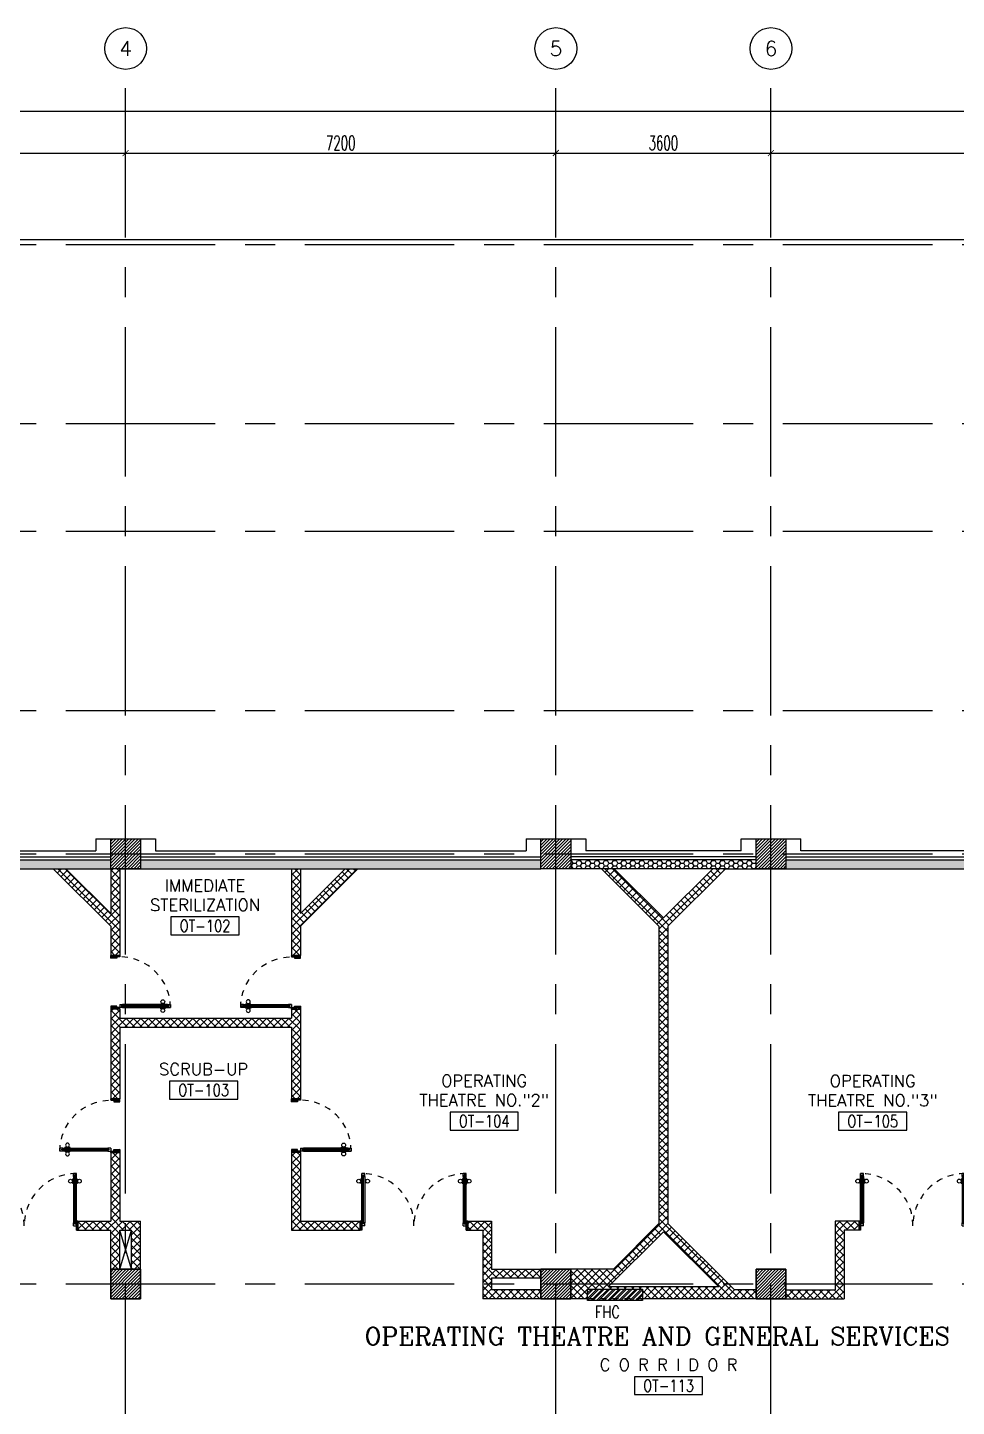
# Model space of a CAD drawing. Extents: x 275967.8 to 276060, y 57291.9 to 57371.4.
# Drawn here: x 275983.89 to 275999.44, y 57348.33 to 57371.41 of the extents above; entities that cross this region are included whole.
import ezdxf
from ezdxf.enums import TextEntityAlignment as Align

# ---------------------------------------------------------------- set-up
doc = ezdxf.new("R2010")
doc.units = 0
doc.header["$MEASUREMENT"] = 0
doc.header["$PDMODE"] = 34
doc.linetypes.add('CENTERX2', pattern=[4, 2.5, -0.5, 0.5, -0.5])
doc.linetypes.add('HIDDEN', pattern=[0.375, 0.25, -0.125])
doc.layers.get('0').update_dxf_attribs({"linetype": 'CONTINUOUS'})
doc.layers.get('DEFPOINTS').update_dxf_attribs({"linetype": 'CONTINUOUS'})
for name, color, linetype in [('AX-CR', 2, 'CONTINUOUS'), ('AX-DIM', 4, 'CONTINUOUS'), ('AX-TXT', 2, 'CONTINUOUS'), ('AXES', 11, 'CENTERX2'), ('COL', 5, 'CONTINUOUS'), ('DOOR', 7, 'CONTINUOUS'), ('FHC', 2, 'CONTINUOUS'), ('HAT', 8, 'CONTINUOUS'), ('INSUL', 4, 'CONTINUOUS'), ('RM-BOX', 4, 'CONTINUOUS'), ('RM-NAME', 2, 'CONTINUOUS'), ('RM-NO', 2, 'CONTINUOUS'), ('SHAFT', 3, 'CONTINUOUS'), ('WALL', 2, 'CONTINUOUS'), ('WallType', 11, 'CONTINUOUS'), ('WallType2', 3, 'CONTINUOUS')]:
    doc.layers.add(name, color=color, linetype=linetype)
doc.styles.add('ROMANC', font='romanc', dxfattribs={"height": 0.1})
doc.styles.add('ROMANS', font='ROMANS.shx', dxfattribs={"width": 0.6})
doc.dimstyles.new('STANDARD in', dxfattribs={"dimtxt": 0.24, "dimasz": 0.1, "dimexe": 0.07, "dimexo": 0.05, "dimgap": 0.05, "dimtad": 1, "dimdec": 0, "dimlfac": 1000, "dimzin": 0, "dimdsep": 46, "dimtxsty": 'ROMANS', "dimblk": 'ARCHTICK', "dimcen": 0.05, "dimdle": 0.05, "dimclrd": 4, "dimclre": 4, "dimclrt": 2, "dimadec": 0, "dimazin": 0, "dimtfac": 1, "dimtdec": 0, "dimtmove": 2, "dimatfit": 3, "dimfxl": 0, "dimtolj": 1, "dimtzin": 0, "dimarcsym": 0})
pattern_1 = [(0, (0, 0), (0.075, 0.04330127), [0.05, -0.1]), (120, (0, 0), (-0.074999999836, 0.043301270284), [0.05, -0.1]), (60, (0, 0), (1.64e-10, 0.086602540284), [-0.1, 0.05])]
pattern_2 = [(45, (0, 0), (-0.061871843354, 0.061871843354), []), (135, (0, 0), (-0.061871843354, -0.061871843354), [])]

# ---------------------------------------------------------------- blocks, each defined once
blk = doc.blocks.new('_ARCHTICK')
at = {"color": 0, "linetype": 'ByBlock', "const_width": 0.15}
blk.add_lwpolyline([(-0.5, -0.5), (0.5, 0.5)], dxfattribs=at)
blk = doc.blocks.new('*D132')
at = {"layer": 'AX-DIM', "color": 4, "lineweight": -2, "ltscale": 0.3}
for p, q in [((275978.035, 57370.011), (276053.545, 57370.011)), ((275978.085, 57369.661), (275978.085, 57370.081)), ((276053.495, 57364.468), (276053.495, 57370.081))]:
    blk.add_line(p, q, dxfattribs=at)
at = {"layer": 'DEFPOINTS', "color": 0, "ltscale": 0.3}
for p in [(276053.495, 57370.011), (275978.085, 57369.611), (276053.495, 57364.418)]:
    blk.add_point(p, dxfattribs=at)
at = {"layer": 'AX-DIM', "color": 4, "lineweight": -2, "ltscale": 0.3, "xscale": 0.1, "yscale": 0.1, "zscale": 0.1, "rotation": 180}
blk.add_blockref('_ARCHTICK', (275978.085, 57370.011), dxfattribs=at)
at = {"layer": 'AX-DIM', "color": 4, "lineweight": -2, "ltscale": 0.3, "xscale": 0.1, "yscale": 0.1, "zscale": 0.1}
blk.add_blockref('_ARCHTICK', (276053.495, 57370.011), dxfattribs=at)
at = {"layer": 'AX-DIM', "color": 2, "ltscale": 0.3, "insert": (276016.705, 57370.28), "char_height": 0.24, "attachment_point": 5, "style": 'ROMANS'}
blk.add_mtext('\\A1;75409', dxfattribs=at)
blk = doc.blocks.new('RM1')
at = {"layer": 'RM-BOX'}
blk.add_lwpolyline([(570, -200), (-570, -200), (-570, -500), (570, -500)], close=True, dxfattribs=at)
at = {"layer": 'RM-NAME', "style": 'ROMANS'}
for tag, p in [('ROOMNAME1', (0, 324)), ('ROOMNAME2', (0, 0))]:
    blk.add_attdef(tag, text='', height=200, dxfattribs=at).set_placement(p, align=Align.MIDDLE)
at = {"layer": 'RM-NO', "style": 'ROMANS', "width": 0.8}
blk.add_attdef('ROOMNO', text='', height=200, dxfattribs=at).set_placement((0, -350), align=Align.MIDDLE)
blk = doc.blocks.new('*X59')
at = {"color": 0}
for p, q in [((42139, 169896), (42633, 170390)), ((42139, 169949), (42580, 170390)), ((42139, 170002), (42527, 170390)), ((42139, 170055), (42474, 170390)), ((42139, 170108), (42421, 170390)), ((42139, 170161), (42368, 170390)), ((42139, 170214), (42315, 170390)), ((42139, 170267), (42262, 170390)), ((42139, 170320), (42209, 170390)), ((42139, 170373), (42156, 170390)), ((42186, 169890), (42639, 170343)), ((42239, 169890), (42639, 170290)), ((42292, 169890), (42639, 170237)), ((42345, 169890), (42639, 170184)), ((42398, 169890), (42639, 170131)), ((42451, 169890), (42639, 170078)), ((42504, 169890), (42639, 170025)), ((42557, 169890), (42639, 169971)), ((42611, 169890), (42639, 169918))]:
    blk.add_line(p, q, dxfattribs=at)
blk = doc.blocks.new('*X58')
at = {"color": 0}
for p, q in [((38539, 169902), (39027, 170390)), ((38539, 169955), (38974, 170390)), ((38539, 170008), (38921, 170390)), ((38539, 170061), (38868, 170390)), ((38539, 170114), (38815, 170390)), ((38539, 170167), (38762, 170390)), ((38539, 170220), (38709, 170390)), ((38539, 170273), (38656, 170390)), ((38539, 170326), (38603, 170390)), ((38539, 170379), (38550, 170390)), ((38580, 169890), (39039, 170349)), ((38633, 169890), (39039, 170296)), ((38686, 169890), (39039, 170243)), ((38739, 169890), (39039, 170190)), ((38792, 169890), (39039, 170137)), ((38845, 169890), (39039, 170084)), ((38898, 169890), (39039, 170031)), ((38951, 169890), (39039, 169978)), ((39004, 169890), (39039, 169925))]:
    blk.add_line(p, q, dxfattribs=at)
blk = doc.blocks.new('*X57')
at = {"color": 0}
for p, q in [((31339, 169914), (31814, 170390)), ((31339, 169968), (31761, 170390)), ((31339, 170021), (31708, 170390)), ((31339, 170074), (31655, 170390)), ((31339, 170127), (31602, 170390)), ((31339, 170180), (31549, 170390)), ((31339, 170233), (31496, 170390)), ((31339, 170286), (31443, 170390)), ((31339, 170339), (31390, 170390)), ((31368, 169890), (31839, 170361)), ((31421, 169890), (31839, 170308)), ((31474, 169890), (31839, 170255)), ((31527, 169890), (31839, 170202)), ((31580, 169890), (31839, 170149)), ((31633, 169890), (31839, 170096)), ((31686, 169890), (31839, 170043)), ((31739, 169890), (31839, 169990)), ((31792, 169890), (31839, 169937))]:
    blk.add_line(p, q, dxfattribs=at)
blk = doc.blocks.new('*X54')
at = {"color": 0}
for p, q in [((42139, 177108), (42621, 177590)), ((42139, 177161), (42568, 177590)), ((42139, 177214), (42515, 177590)), ((42139, 177267), (42462, 177590)), ((42139, 177320), (42409, 177590)), ((42139, 177373), (42356, 177590)), ((42139, 177426), (42303, 177590)), ((42139, 177479), (42249, 177590)), ((42139, 177532), (42196, 177590)), ((42139, 177586), (42143, 177590)), ((42174, 177090), (42639, 177555)), ((42227, 177090), (42639, 177502)), ((42280, 177090), (42639, 177449)), ((42333, 177090), (42639, 177396)), ((42386, 177090), (42639, 177343)), ((42439, 177090), (42639, 177290)), ((42492, 177090), (42639, 177237)), ((42545, 177090), (42639, 177184)), ((42598, 177090), (42639, 177131))]:
    blk.add_line(p, q, dxfattribs=at)
blk = doc.blocks.new('*X53')
at = {"color": 0}
for p, q in [((38539, 177114), (39014, 177590)), ((38539, 177168), (38961, 177590)), ((38539, 177221), (38908, 177590)), ((38539, 177274), (38855, 177590)), ((38539, 177327), (38802, 177590)), ((38539, 177380), (38749, 177590)), ((38539, 177433), (38696, 177590)), ((38539, 177486), (38643, 177590)), ((38539, 177539), (38590, 177590)), ((38568, 177090), (39039, 177561)), ((38621, 177090), (39039, 177508)), ((38674, 177090), (39039, 177455)), ((38727, 177090), (39039, 177402)), ((38780, 177090), (39039, 177349)), ((38833, 177090), (39039, 177296)), ((38886, 177090), (39039, 177243)), ((38939, 177090), (39039, 177190)), ((38992, 177090), (39039, 177137))]:
    blk.add_line(p, q, dxfattribs=at)
blk = doc.blocks.new('*X52')
at = {"color": 0}
for p, q in [((31339, 177127), (31802, 177590)), ((31339, 177180), (31749, 177590)), ((31339, 177233), (31696, 177590)), ((31339, 177286), (31643, 177590)), ((31339, 177339), (31590, 177590)), ((31339, 177392), (31537, 177590)), ((31339, 177445), (31484, 177590)), ((31339, 177498), (31431, 177590)), ((31339, 177551), (31378, 177590)), ((31355, 177090), (31839, 177574)), ((31408, 177090), (31839, 177521)), ((31461, 177090), (31839, 177468)), ((31514, 177090), (31839, 177415)), ((31567, 177090), (31839, 177362)), ((31620, 177090), (31839, 177309)), ((31673, 177090), (31839, 177256)), ((31726, 177090), (31839, 177203)), ((31779, 177090), (31839, 177150)), ((31832, 177090), (31839, 177097))]:
    blk.add_line(p, q, dxfattribs=at)
blk = doc.blocks.new('AXU')
at = {"layer": 'AX-CR'}
blk.add_circle((0, 350), 350, dxfattribs=at)
at = {"layer": 'AX-TXT', "style": 'ROMANS'}
blk.add_attdef('AX', text='', height=250, dxfattribs=at).set_placement((0, 350), align=Align.MIDDLE)
blk = doc.blocks.new('*D645')
at = {"layer": 'AX-DIM', "color": 4, "lineweight": -2, "ltscale": 0.3}
for p, q in [((275978.285, 57369.311), (275985.585, 57369.311)), ((275978.335, 57368.961), (275978.335, 57369.381)), ((275985.535, 57368.961), (275985.535, 57369.381))]:
    blk.add_line(p, q, dxfattribs=at)
at = {"layer": 'DEFPOINTS', "color": 0, "ltscale": 0.3}
for p in [(275985.535, 57369.311), (275978.335, 57368.911), (275985.535, 57368.911)]:
    blk.add_point(p, dxfattribs=at)
at = {"layer": 'AX-DIM', "color": 4, "lineweight": -2, "ltscale": 0.3, "xscale": 0.1, "yscale": 0.1, "zscale": 0.1, "rotation": 180}
blk.add_blockref('_ARCHTICK', (275978.335, 57369.311), dxfattribs=at)
at = {"layer": 'AX-DIM', "color": 4, "lineweight": -2, "ltscale": 0.3, "xscale": 0.1, "yscale": 0.1, "zscale": 0.1}
blk.add_blockref('_ARCHTICK', (275985.535, 57369.311), dxfattribs=at)
at = {"layer": 'AX-DIM', "color": 2, "ltscale": 0.3, "insert": (275981.935, 57369.481), "char_height": 0.24, "attachment_point": 5, "style": 'ROMANS'}
blk.add_mtext('\\A1;7200', dxfattribs=at)
blk = doc.blocks.new('*D644')
at = {"layer": 'AX-DIM', "color": 4, "lineweight": -2, "ltscale": 0.3}
for p, q in [((275985.485, 57369.311), (275992.785, 57369.311)), ((275985.535, 57368.961), (275985.535, 57369.381)), ((275992.735, 57368.961), (275992.735, 57369.381))]:
    blk.add_line(p, q, dxfattribs=at)
at = {"layer": 'DEFPOINTS', "color": 0, "ltscale": 0.3}
for p in [(275992.735, 57369.311), (275985.535, 57368.911), (275992.735, 57368.911)]:
    blk.add_point(p, dxfattribs=at)
at = {"layer": 'AX-DIM', "color": 4, "lineweight": -2, "ltscale": 0.3, "xscale": 0.1, "yscale": 0.1, "zscale": 0.1, "rotation": 180}
blk.add_blockref('_ARCHTICK', (275985.535, 57369.311), dxfattribs=at)
at = {"layer": 'AX-DIM', "color": 4, "lineweight": -2, "ltscale": 0.3, "xscale": 0.1, "yscale": 0.1, "zscale": 0.1}
blk.add_blockref('_ARCHTICK', (275992.735, 57369.311), dxfattribs=at)
at = {"layer": 'AX-DIM', "color": 2, "ltscale": 0.3, "insert": (275989.135, 57369.481), "char_height": 0.24, "attachment_point": 5, "style": 'ROMANS'}
blk.add_mtext('\\A1;7200', dxfattribs=at)
blk = doc.blocks.new('*D643')
at = {"layer": 'AX-DIM', "color": 4, "lineweight": -2, "ltscale": 0.3}
for p, q in [((275992.685, 57369.311), (275996.385, 57369.311)), ((275992.735, 57368.961), (275992.735, 57369.381)), ((275996.335, 57368.961), (275996.335, 57369.381))]:
    blk.add_line(p, q, dxfattribs=at)
at = {"layer": 'DEFPOINTS', "color": 0, "ltscale": 0.3}
for p in [(275996.335, 57369.311), (275992.735, 57368.911), (275996.335, 57368.911)]:
    blk.add_point(p, dxfattribs=at)
at = {"layer": 'AX-DIM', "color": 4, "lineweight": -2, "ltscale": 0.3, "xscale": 0.1, "yscale": 0.1, "zscale": 0.1, "rotation": 180}
blk.add_blockref('_ARCHTICK', (275992.735, 57369.311), dxfattribs=at)
at = {"layer": 'AX-DIM', "color": 4, "lineweight": -2, "ltscale": 0.3, "xscale": 0.1, "yscale": 0.1, "zscale": 0.1}
blk.add_blockref('_ARCHTICK', (275996.335, 57369.311), dxfattribs=at)
at = {"layer": 'AX-DIM', "color": 2, "ltscale": 0.3, "insert": (275994.535, 57369.481), "char_height": 0.24, "attachment_point": 5, "style": 'ROMANS'}
blk.add_mtext('\\A1;3600', dxfattribs=at)
blk = doc.blocks.new('*D642')
at = {"layer": 'AX-DIM', "color": 4, "lineweight": -2, "ltscale": 0.3}
for p, q in [((275996.285, 57369.311), (276003.585, 57369.311)), ((275996.335, 57368.961), (275996.335, 57369.381)), ((276003.535, 57368.961), (276003.535, 57369.381))]:
    blk.add_line(p, q, dxfattribs=at)
at = {"layer": 'DEFPOINTS', "color": 0, "ltscale": 0.3}
for p in [(276003.535, 57369.311), (275996.335, 57368.911), (276003.535, 57368.911)]:
    blk.add_point(p, dxfattribs=at)
at = {"layer": 'AX-DIM', "color": 4, "lineweight": -2, "ltscale": 0.3, "xscale": 0.1, "yscale": 0.1, "zscale": 0.1, "rotation": 180}
blk.add_blockref('_ARCHTICK', (275996.335, 57369.311), dxfattribs=at)
at = {"layer": 'AX-DIM', "color": 4, "lineweight": -2, "ltscale": 0.3, "xscale": 0.1, "yscale": 0.1, "zscale": 0.1}
blk.add_blockref('_ARCHTICK', (276003.535, 57369.311), dxfattribs=at)
at = {"layer": 'AX-DIM', "color": 2, "ltscale": 0.3, "insert": (275999.935, 57369.481), "char_height": 0.24, "attachment_point": 5, "style": 'ROMANS'}
blk.add_mtext('\\A1;7200', dxfattribs=at)
blk = doc.blocks.new('COL50')
at = {"layer": 'COL'}
blk.add_lwpolyline([(-250, 250), (-250, -250), (250, -250), (250, 250)], close=True, dxfattribs=at)
blk = doc.blocks.new('*D615')
at = {"layer": 'AX-DIM', "color": 4, "lineweight": -2, "ltscale": 0.3}
for p, q in [((276003.821, 57367.858), (275969.799, 57367.858)), ((275969.869, 57357.783), (275969.869, 57367.908)), ((275970.519, 57357.833), (275969.799, 57357.833))]:
    blk.add_line(p, q, dxfattribs=at)
at = {"layer": 'DEFPOINTS', "color": 0, "ltscale": 0.3}
for p in [(275969.869, 57367.858), (276003.871, 57367.858), (275970.569, 57357.833)]:
    blk.add_point(p, dxfattribs=at)
at = {"layer": 'AX-DIM', "color": 4, "lineweight": -2, "ltscale": 0.3, "xscale": 0.1, "yscale": 0.1, "zscale": 0.1}
for p, rotation in [((275969.869, 57367.858), 90), ((275969.869, 57357.833), 270)]:
    blk.add_blockref('_ARCHTICK', p, dxfattribs=dict(at, rotation=rotation))
at = {"layer": 'AX-DIM', "color": 2, "ltscale": 0.3, "insert": (275969.699, 57362.845), "char_height": 0.24, "attachment_point": 5, "rotation": 90, "style": 'ROMANS'}
blk.add_mtext('\\A1;10025', dxfattribs=at)
blk = doc.blocks.new('DOOR90')
at = {"layer": 'DOOR', "color": 0, "linetype": 'ByBlock'}
for p, q in [((-150, 0), (-150, -25)), ((-150, 0), (0, 0)), ((0, -50), (0, 0)), ((-1000, -25), (-1000, -75)), ((-1000, -75), (-1000, -25)), ((-950, -25), (-1000, -25)), ((-950, -75), (-1000, -75)), ((-970, -42), (-970, -58)), ((-950, -42), (-970, -42)), ((-950, -58), (-970, -58)), ((-950, -25), (-950, -42)), ((-950, -58), (-950, -75)), ((-918, -25), (-918, -18)), ((-828, -18), (-918, -18)), ((-918, -75), (-918, -82)), ((-828, -82), (-918, -82)), ((-905, -18), (-905, -9)), ((-905, -9), (-840, -9)), ((-905, -18), (-840, -18)), ((-905, -82), (-905, -91)), ((-905, -82), (-840, -82)), ((-905, -91), (-840, -91)), ((-840, -18), (-840, -9)), ((-840, -82), (-840, -91)), ((-828, -25), (-828, -18)), ((-828, -75), (-828, -82)), ((-200, -42), (-200, -25)), ((-200, -25), (-150, -25)), ((-180, -42), (-200, -42)), ((-200, -75), (-200, -58)), ((-200, -58), (-180, -58)), ((-150, -75), (-200, -75)), ((-180, -58), (-180, -42)), ((-150, -75), (-150, -25)), ((-150, -25), (-100, -25)), ((-100, -25), (-100, -50)), ((-100, -50), (0, -50)), ((-150, -900), (-150, -875)), ((-150, -875), (-100, -875)), ((0, -900), (-150, -900)), ((-150, -900), (0, -900)), ((-100, -850), (0, -850)), ((-100, -875), (-100, -850)), ((0, -850), (0, -900))]:
    blk.add_line(p, q, dxfattribs=at)
at = {"layer": 'DOOR', "color": 9, "linetype": 'ByBlock'}
for p, q in [((0, -50), (-114, 0)), ((0, -50), (-40, 0)), ((0, -50), (-100, -37)), ((0, -850), (-114, -900)), ((0, -850), (-100, -863)), ((0, -850), (-40, -900))]:
    blk.add_line(p, q, dxfattribs=at)
at = {"layer": 'DOOR', "linetype": 'ByBlock'}
for p, q in [((-200, -25), (-950, -25)), ((-200, -42), (-950, -42)), ((-200, -58), (-950, -58)), ((-950, -75), (-200, -75))]:
    blk.add_line(p, q, dxfattribs=at)
at = {"layer": 'DOOR', "color": 0, "linetype": 'ByBlock'}
for centre in [(-873, 24), (-873, -124)]:
    blk.add_circle(centre, 32.4, dxfattribs=at)
at = {"layer": 'DOOR', "color": 9, "linetype": 'ByBlock'}
for centre, radius, start, end in [((0, -50), 154, 161.1053, 166.2858), ((0, -50), 134, 158.1598, 169.28), ((0, -50), 94.4, 148.0182, 180), ((0, -50), 74.4, 137.7764, 180), ((0, -50), 114, 154.0838, 167.3774), ((0, -50), 54.4, 113.2074, 180), ((0, -50), 34.4, 90, 180), ((0, -50), 14.4, 90, 180), ((0, -850), 154, 193.7142, 198.8947), ((0, -850), 134, 190.72, 201.8402), ((0, -850), 94.4, 180, 211.9818), ((0, -850), 74.4, 180, 222.2236), ((0, -850), 54.4, 180, 246.7926), ((0, -850), 34.4, 180, 270), ((0, -850), 14.4, 180, 270)]:
    blk.add_arc(centre, radius, start, end, dxfattribs=at)
at = {"layer": 'DOOR', "linetype": 'HIDDEN', "ltscale": 0.5}
blk.add_arc((-150, -25), 850, 180, 270, dxfattribs=at)
blk = doc.blocks.new('D1')
at = {"layer": 'DOOR', "color": 0, "linetype": 'ByBlock'}
for p, q in [((25, 949), (75, 949)), ((75, 949), (25, 949)), ((25, 899), (25, 949)), ((75, 899), (75, 949)), ((1775, 949), (1725, 949)), ((1725, 949), (1775, 949)), ((1725, 899), (1725, 949)), ((1775, 899), (1775, 949)), ((18, 854), (9, 854)), ((9, 854), (9, 789)), ((18, 789), (9, 789)), ((25, 866), (18, 866)), ((18, 776), (18, 866)), ((18, 854), (18, 789)), ((25, 776), (18, 776)), ((25, 899), (42, 899)), ((42, 919), (58, 919)), ((42, 899), (42, 919)), ((58, 899), (58, 919)), ((58, 899), (75, 899)), ((75, 866), (82, 866)), ((75, 776), (82, 776)), ((82, 776), (82, 866)), ((82, 854), (91, 854)), ((82, 854), (82, 789)), ((82, 789), (91, 789)), ((91, 854), (91, 789)), ((1718, 854), (1709, 854)), ((1709, 854), (1709, 789)), ((1718, 789), (1709, 789)), ((1725, 866), (1718, 866)), ((1718, 776), (1718, 866)), ((1718, 854), (1718, 789)), ((1725, 776), (1718, 776)), ((1742, 899), (1725, 899)), ((1758, 919), (1742, 919)), ((1742, 899), (1742, 919)), ((1758, 899), (1758, 919)), ((1775, 899), (1758, 899)), ((1775, 866), (1782, 866)), ((1775, 776), (1782, 776)), ((1782, 776), (1782, 866)), ((1782, 854), (1791, 854)), ((1782, 854), (1782, 789)), ((1782, 789), (1791, 789)), ((1791, 854), (1791, 789)), ((0, 0), (0, 150)), ((0, 150), (25, 150)), ((25, 0), (0, 0)), ((25, 150), (25, 0)), ((42, 125), (25, 125)), ((25, 125), (25, 75)), ((75, 75), (25, 75)), ((42, 105), (42, 125)), ((58, 105), (42, 105)), ((75, 125), (58, 125)), ((58, 125), (58, 105)), ((75, 75), (75, 125)), ((1725, 125), (1742, 125)), ((1725, 75), (1725, 125)), ((1725, 75), (1775, 75)), ((1742, 125), (1742, 105)), ((1742, 105), (1758, 105)), ((1758, 125), (1775, 125)), ((1758, 105), (1758, 125)), ((1800, 150), (1775, 150)), ((1775, 150), (1775, 0)), ((1775, 125), (1775, 75)), ((1775, 0), (1800, 0)), ((1800, 0), (1800, 150))]:
    blk.add_line(p, q, dxfattribs=at)
at = {"layer": 'DOOR', "linetype": 'ByBlock'}
for p, q in [((25, 125), (25, 899)), ((42, 125), (42, 899)), ((58, 125), (58, 899)), ((75, 899), (75, 125)), ((1725, 899), (1725, 125)), ((1742, 125), (1742, 899)), ((1758, 125), (1758, 899)), ((1775, 125), (1775, 899))]:
    blk.add_line(p, q, dxfattribs=at)
at = {"layer": 'DOOR', "color": 9, "linetype": 'ByBlock'}
for p, q in [((25, 57), (0, 114)), ((25, 20), (0, 40)), ((1775, 57), (1800, 114)), ((1775, 20), (1800, 40))]:
    blk.add_line(p, q, dxfattribs=at)
at = {"layer": 'DOOR', "color": 0, "linetype": 'ByBlock'}
for centre in [(-24, 821), (124, 821), (1676, 821), (1824, 821)]:
    blk.add_circle(centre, 32.4, dxfattribs=at)
at = {"layer": 'DOOR', "linetype": 'HIDDEN', "ltscale": 0.5}
for centre, start, end in [((28, 76), 359.9293, 90.1644), ((1772, 76), 89.8356, 180.0707)]:
    blk.add_arc(centre, 872, start, end, dxfattribs=at)
at = {"layer": 'DOOR', "color": 9, "linetype": 'ByBlock'}
for centre, radius, start, end in [((50, 0), 154, 103.7142, 108.8947), ((50, 0), 134, 100.72, 111.8402), ((50, 0), 114, 102.6226, 115.9162), ((50, 0), 94.4, 105.3566, 121.9818), ((50, 0), 74.4, 109.6341, 132.2236), ((50, 0), 54.4, 117.3576, 156.7926), ((50, 0), 34.4, 136.6107, 180), ((1750, 0), 134, 68.1598, 79.28), ((1750, 0), 114, 64.0838, 77.3774), ((1750, 0), 94.4, 58.0182, 74.6434), ((1750, 0), 74.4, 47.7764, 70.3659), ((1750, 0), 54.4, 23.2074, 62.6424), ((1750, 0), 34.4, 0, 43.3893), ((1750, 0), 154, 71.1053, 76.2858)]:
    blk.add_arc(centre, radius, start, end, dxfattribs=at)

msp = doc.modelspace()

# ---------------------------------------------------------------- hatches: boundary and pattern name
at = {"layer": 'FHC', "linetype": 'ByBlock', "ltscale": 0.3}
h = msp.add_hatch(dxfattribs=at)
h.set_pattern_fill('ANSI32', color=11, scale=0.175, style=0)
h.set_pattern_definition([(45, (275761.066817, 57319.05692), (-0.046403883, 0.046403883), []), (45, (275761.09775, 57319.05692), (-0.046403883, 0.046403883), [])])
h.paths.add_polyline_path([(275994.183, 57350.1079), (275994.183, 57350.2979), (275993.263, 57350.2979), (275993.263, 57350.1079)])
h.paths.add_polyline_path([(275993.0504, 57349.6868), (275993.0504, 57350.1076), (275993.3129, 57350.1076), (275993.3129, 57349.6868)], flags=9)
at = {"layer": 'WallType', "linetype": 'ByBlock', "ltscale": 0.3}
h = msp.add_hatch(dxfattribs=at)
h.set_pattern_fill('ANSI37', color=256, scale=0.7, style=0)
h.set_pattern_definition(pattern_2)
h.paths.add_polyline_path([(275995.5726, 57357.3329), (275995.3605, 57357.3329), (275994.5355, 57356.5079), (275993.7105, 57357.3329), (275993.4984, 57357.3329), (275994.4605, 57356.3708), (275994.4605, 57351.3951), (275993.6984, 57350.6329), (275992.9855, 57350.6329), (275992.9855, 57350.3829), (275993.6605, 57350.3829), (275994.5355, 57351.2579), (275995.4105, 57350.3829), (275995.6226, 57350.3829), (275994.6105, 57351.3951), (275994.6105, 57356.3708)])
h.paths.add_polyline_path([(275996.0855, 57350.2829), (275995.7226, 57350.2829), (275995.6226, 57350.3829), (275995.4105, 57350.3829), (275995.4605, 57350.3329), (275993.6105, 57350.3329), (275993.6605, 57350.3829), (275992.9855, 57350.3829), (275992.9855, 57350.1329), (275993.263, 57350.1329), (275993.263, 57350.2979), (275994.183, 57350.2979), (275994.183, 57350.1329), (275996.0855, 57350.1329)])
h.paths.add_polyline_path([(275992.4855, 57350.2829), (275991.6605, 57350.2829), (275991.6605, 57350.3829), (275991.5105, 57350.3829), (275991.5105, 57350.1329), (275992.4855, 57350.1329)])
h.paths.add_polyline_path([(275992.4855, 57350.6329), (275991.6605, 57350.6329), (275991.6605, 57351.4329), (275991.2605, 57351.4329), (275991.2605, 57351.2829), (275991.5105, 57351.2829), (275991.5105, 57350.4829), (275991.5105, 57350.3829), (275991.6605, 57350.3829), (275991.6605, 57350.4829), (275992.4855, 57350.4829)])
h.paths.add_polyline_path([(275989.4605, 57351.4329), (275988.4605, 57351.4329), (275988.4605, 57352.5829), (275988.3105, 57352.5829), (275988.3105, 57351.4329), (275988.3105, 57351.2829), (275989.4605, 57351.2829)])
h.paths.add_polyline_path([(275988.4605, 57354.9829), (275988.3105, 57354.9829), (275988.3105, 57354.8329), (275985.5355, 57354.8329), (275985.5355, 57354.6829), (275988.3105, 57354.6829), (275988.3105, 57353.4829), (275988.4605, 57353.4829)])
h.paths.add_polyline_path([(275985.4355, 57354.6829), (275985.5355, 57354.6829), (275985.5355, 57354.8329), (275985.4355, 57354.8329), (275985.4355, 57354.9829), (275985.2855, 57354.9829), (275985.2855, 57353.4829), (275985.4355, 57353.4829)])
h.paths.add_polyline_path([(275985.4355, 57357.3329), (275985.2855, 57357.3329), (275985.2855, 57356.5829), (275984.5355, 57357.3329), (275984.3234, 57357.3329), (275985.2855, 57356.3708), (275985.2855, 57355.8829), (275985.4355, 57355.8829)])
h.paths.add_polyline_path([(275989.4226, 57357.3329), (275989.2105, 57357.3329), (275988.4605, 57356.5829), (275988.4605, 57357.3329), (275988.3105, 57357.3329), (275988.3105, 57355.8829), (275988.4605, 57355.8829), (275988.4605, 57356.3708)])
h.paths.add_polyline_path([(275985.5355, 57351.4329), (275985.4355, 57351.4329), (275985.4355, 57352.5829), (275985.2855, 57352.5829), (275985.2855, 57351.4329), (275984.7371, 57351.4329), (275984.7371, 57351.2829), (275985.2855, 57351.2829), (275985.2855, 57350.6329), (275985.4355, 57350.6329), (275985.4355, 57351.2829), (275985.5355, 57351.2829)])
h.paths.add_polyline_path([(275985.7855, 57351.4329), (275985.5355, 57351.4329), (275985.5355, 57351.2829), (275985.6355, 57351.2829), (275985.6355, 57350.6329), (275985.7855, 57350.6329)])
h = msp.add_hatch(dxfattribs=at)
h.set_pattern_fill('ANSI37', color=256, scale=0.7, style=0)
h.set_pattern_definition(pattern_2)
h.paths.add_polyline_path([(276009.7855, 57357.3329), (276009.5734, 57357.3329), (276010.4855, 57356.4208), (276010.4855, 57356.6329)])
h.paths.add_polyline_path([(276004.6976, 57357.3329), (276004.4855, 57357.3329), (276003.7855, 57356.6329), (276003.7855, 57357.3329), (276003.6355, 57357.3329), (276003.6355, 57356.0329), (276003.7855, 57356.0329), (276003.7855, 57356.4208)])
h.paths.add_polyline_path([(276003.7855, 57355.1329), (276003.6355, 57355.1329), (276003.6355, 57354.9829), (276003.5355, 57354.9829), (276003.5355, 57354.8329), (276003.6355, 57354.8329), (276003.6355, 57353.4829), (276003.7855, 57353.4829)])
h.paths.add_polyline_path([(276003.5355, 57354.9829), (276000.7605, 57354.9829), (276000.7605, 57355.1329), (276000.6105, 57355.1329), (276000.6105, 57353.4829), (276000.7605, 57353.4829), (276000.7605, 57354.8329), (276003.5355, 57354.8329)])
h.paths.add_polyline_path([(276000.7605, 57357.3329), (276000.6105, 57357.3329), (276000.6105, 57356.5829), (275999.9355, 57357.2579), (275999.9355, 57357.0458), (276000.6105, 57356.3708), (276000.6105, 57356.0329), (276000.7605, 57356.0329)])
h.paths.add_polyline_path([(275999.9355, 57357.2579), (275999.8605, 57357.3329), (275999.6484, 57357.3329), (275999.9355, 57357.0458)])
h.paths.add_polyline_path([(276000.7605, 57352.5829), (276000.6105, 57352.5829), (276000.6105, 57352.3951), (275999.9355, 57351.7201), (275999.9355, 57351.508), (276000.6105, 57352.183), (276000.6105, 57351.4329), (275999.9355, 57351.433), (275999.9355, 57351.283), (276000.7605, 57351.2829)])
h.paths.add_polyline_path([(275999.9355, 57351.433), (275999.8605, 57351.433), (275999.9355, 57351.508), (275999.9355, 57351.7201), (275999.6484, 57351.433), (275999.6105, 57351.433), (275999.6105, 57351.283), (275999.9355, 57351.283)])
h.paths.add_polyline_path([(276003.7855, 57352.5829), (276003.6355, 57352.5829), (276003.6355, 57351.4329), (276003.5355, 57351.4329), (276003.5355, 57351.2829), (276003.6355, 57351.2829), (276003.6355, 57350.6329), (276003.7855, 57350.6329), (276003.7855, 57351.2829), (276005.0105, 57351.2829), (276005.0105, 57351.4329), (276003.7855, 57351.4329)])
h.paths.add_polyline_path([(276003.4355, 57351.2829), (276003.5355, 57351.2829), (276003.5355, 57351.4329), (276003.2855, 57351.4329), (276003.2855, 57350.6329), (276003.4355, 57350.6329)])
h.paths.add_polyline_path([(276007.2105, 57351.4329), (276006.8105, 57351.4329), (276006.8105, 57351.2829), (276007.0605, 57351.2829), (276007.0605, 57350.3829), (276007.2105, 57350.3829)])
h.paths.add_polyline_path([(276010.4855, 57350.9829), (276010.4855, 57351.1951), (276009.6734, 57350.3829), (276009.8855, 57350.3829)])
h.paths.add_polyline_path([(276009.8855, 57350.3829), (276009.6734, 57350.3829), (276009.5734, 57350.2829), (276009.7855, 57350.2829)])
h.paths.add_polyline_path([(275997.5605, 57351.2829), (275997.8105, 57351.2829), (275997.8105, 57351.4329), (275997.4105, 57351.4329), (275997.4105, 57350.3829), (275997.5605, 57350.3829), (275997.5605, 57350.4829)])
h.paths.add_polyline_path([(275997.5605, 57350.3829), (275997.4105, 57350.3829), (275997.4105, 57350.2829), (275996.5855, 57350.2829), (275996.5855, 57350.1329), (275997.5605, 57350.1329)])
at = {"layer": 'WallType2', "linetype": 'ByBlock', "ltscale": 0.3}
h = msp.add_hatch(dxfattribs=at)
h.set_pattern_fill('HONEY', color=256, scale=0.4, style=0)
h.set_pattern_definition(pattern_1)
h.paths.add_polyline_path([(275985.2855, 57357.4829), (275978.5855, 57357.4829), (275978.5855, 57357.3329), (275979.3355, 57357.3329), (275984.3234, 57357.3329), (275985.2855, 57357.3329)])
h = msp.add_hatch(dxfattribs=at)
h.set_pattern_fill('HONEY', color=256, scale=0.4, style=0)
h.set_pattern_definition(pattern_1)
h.paths.add_polyline_path([(275992.4855, 57357.4829), (275985.7855, 57357.4829), (275985.7855, 57357.3329), (275988.3105, 57357.3329), (275989.4226, 57357.3329), (275992.4855, 57357.3329)])
h = msp.add_hatch(dxfattribs=at)
h.set_pattern_fill('HONEY', color=256, scale=0.4, style=0)
h.set_pattern_definition(pattern_1)
h.paths.add_polyline_path([(275996.0855, 57357.4829), (275992.9855, 57357.4829), (275992.9855, 57357.3329), (275993.4984, 57357.3329), (275995.5726, 57357.3329), (275996.0855, 57357.3329)])
h = msp.add_hatch(dxfattribs=at)
h.set_pattern_fill('HONEY', color=256, scale=0.4, style=0)
h.set_pattern_definition(pattern_1)
h.paths.add_polyline_path([(275999.9355, 57357.4829), (275996.5855, 57357.4829), (275996.5855, 57357.3329), (275999.6484, 57357.3329), (275999.9355, 57357.3329)])
h.paths.add_polyline_path([(276003.2855, 57357.4829), (275999.9355, 57357.4829), (275999.9355, 57357.3329), (276000.7605, 57357.3329), (276003.2855, 57357.3329)])

# ---------------------------------------------------------------- linework, layer by layer
at = {"layer": 'AXES'}
for p, q in [((275985.5355, 57291.8986), (275985.5355, 57370.7113)), ((275992.7355, 57291.8986), (275992.7355, 57370.7113)), ((275996.3355, 57291.8986), (275996.3355, 57370.7113)), ((275968.5355, 57367.7829), (276036.5755, 57367.7829)), ((275968.5355, 57364.7829), (276036.5755, 57364.7829)), ((275968.5355, 57362.9829), (276036.5755, 57362.9829)), ((275968.5355, 57359.9829), (276036.5755, 57359.9829)), ((275968.5355, 57357.5829), (276036.6043, 57357.5829)), ((275968.5355, 57350.3829), (276036.5755, 57350.3829))]:
    msp.add_line(p, q, dxfattribs=at)
at = {"layer": 'COL'}
for points in [[(275985.2855, 57357.3329), (275985.2855, 57357.8329), (275985.7855, 57357.8329), (275985.7855, 57357.3329)], [(275992.4855, 57357.3329), (275992.4855, 57357.8329), (275992.9855, 57357.8329), (275992.9855, 57357.3329)], [(275996.0855, 57357.3329), (275996.0855, 57357.8329), (275996.5855, 57357.8329), (275996.5855, 57357.3329)]]:
    msp.add_lwpolyline(points, close=True, dxfattribs=at)
at = {"layer": 'DOOR', "color": 0, "linetype": 'ByBlock'}
for p, q in [((275984.7121, 57351.2829), (275984.7121, 57351.4329)), ((275984.7121, 57351.4329), (275984.7371, 57351.4329)), ((275984.7371, 57351.4329), (275984.7371, 57351.2829)), ((275989.4855, 57351.4329), (275989.4605, 57351.4329)), ((275989.4855, 57351.2829), (275989.4855, 57351.4329)), ((275991.2355, 57351.2829), (275991.2355, 57351.4329)), ((275991.2355, 57351.4329), (275991.2605, 57351.4329)), ((275997.8355, 57351.433), (275997.8105, 57351.433)), ((275997.8355, 57351.283), (275997.8355, 57351.433))]:
    msp.add_line(p, q, dxfattribs=at)
at = {"layer": 'DOOR', "color": 9, "linetype": 'ByBlock'}
msp.add_line((275984.7121, 57351.4129), (275984.7371, 57351.3928), dxfattribs=at)
for centre, radius, start, end in [((275984.6871, 57351.4329), 0.0344, 316.61069, 0), ((275984.6871, 57351.4329), 0.0544, 297.35758, 336.79262), ((275989.5105, 57351.4329), 0.0344, 180, 223.38931), ((275991.2105, 57351.4329), 0.0344, 316.61069, 0), ((275997.8605, 57351.433), 0.0344, 180, 223.38931)]:
    msp.add_arc(centre, radius, start, end, dxfattribs=at)
at = {"layer": 'FHC', "linetype": 'ByBlock', "ltscale": 0.3}
msp.add_lwpolyline([(275993.263, 57350.2979), (275994.183, 57350.2979), (275994.183, 57350.1079), (275993.263, 57350.1079)], close=True, dxfattribs=at)
at = {"layer": 'INSUL'}
for p, q in [((275978.5855, 57357.5329), (275985.2855, 57357.5329)), ((275978.5855, 57357.4829), (275985.2855, 57357.4829)), ((275985.7855, 57357.5329), (275992.4855, 57357.5329)), ((275985.7855, 57357.4829), (275992.4855, 57357.4829)), ((275996.0855, 57357.5329), (275992.9855, 57357.5329)), ((275996.0855, 57357.4829), (275992.9855, 57357.4829)), ((275996.5855, 57357.5329), (276003.2855, 57357.5329)), ((275996.5855, 57357.4829), (276003.2855, 57357.4829))]:
    msp.add_line(p, q, dxfattribs=at)
at = {"layer": 'SHAFT'}
for p, q in [((275985.4355, 57350.6329), (275985.6355, 57351.2829)), ((275985.6355, 57350.6329), (275985.4355, 57351.2829))]:
    msp.add_line(p, q, dxfattribs=at)
at = {"layer": 'WALL'}
for p, q in [((275979.0855, 57357.6329), (275985.0349, 57357.6329)), ((275985.0349, 57357.8329), (275985.0349, 57357.6329)), ((275985.0349, 57357.8329), (275986.0355, 57357.8329)), ((275986.0355, 57357.8329), (275986.0355, 57357.6329)), ((275986.0355, 57357.6329), (275992.2355, 57357.6329)), ((275992.2355, 57357.8329), (275992.2355, 57357.6329)), ((275992.2355, 57357.8329), (275993.2355, 57357.8329)), ((275993.2355, 57357.8329), (275993.2355, 57357.6329)), ((275995.8355, 57357.6329), (275993.2355, 57357.6329)), ((275995.8355, 57357.6329), (275995.8355, 57357.8329)), ((275995.8355, 57357.8329), (275996.8355, 57357.8329)), ((275996.8355, 57357.6329), (275996.8355, 57357.8329)), ((276003.0355, 57357.6329), (275996.8355, 57357.6329)), ((275979.3355, 57357.3329), (275984.3234, 57357.3329)), ((275985.2855, 57356.3708), (275984.3234, 57357.3329)), ((275984.3234, 57357.3329), (275985.2855, 57357.3329)), ((275985.2855, 57356.5829), (275984.5355, 57357.3329)), ((275985.2855, 57357.3329), (275985.2855, 57356.5829)), ((275985.4355, 57357.3329), (275988.3105, 57357.3329)), ((275985.4355, 57357.3329), (275985.4355, 57355.8829)), ((275988.3105, 57357.3329), (275989.4226, 57357.3329)), ((275988.3105, 57357.3329), (275988.3105, 57355.8829)), ((275988.4605, 57357.3329), (275988.4605, 57356.5829)), ((275988.4605, 57356.5829), (275989.2105, 57357.3329)), ((275988.4605, 57356.3708), (275989.4226, 57357.3329)), ((275989.4226, 57357.3329), (275992.4855, 57357.3329)), ((275993.4984, 57357.3329), (275992.9855, 57357.3329)), ((275995.5726, 57357.3329), (275993.4984, 57357.3329)), ((275994.4605, 57356.3708), (275993.4984, 57357.3329)), ((275994.5355, 57356.5079), (275993.7105, 57357.3329)), ((275994.5355, 57356.5079), (275995.3605, 57357.3329)), ((275994.6105, 57356.3708), (275995.5726, 57357.3329)), ((275995.5726, 57357.3329), (275999.6484, 57357.3329)), ((275985.2855, 57356.3708), (275985.2855, 57355.8829)), ((275988.4605, 57356.3708), (275988.4605, 57355.8829)), ((275994.4605, 57356.3708), (275994.4605, 57351.3951)), ((275994.6105, 57356.3708), (275994.6105, 57351.3951)), ((275985.4355, 57355.8829), (275985.2855, 57355.8829)), ((275988.3105, 57355.8829), (275988.4605, 57355.8829)), ((275985.2855, 57354.9829), (275985.2855, 57353.4829)), ((275985.4355, 57354.9829), (275985.2855, 57354.9829)), ((275985.4355, 57354.9829), (275985.4355, 57354.8329)), ((275988.3105, 57354.9829), (275988.4605, 57354.9829)), ((275988.3105, 57354.9829), (275988.3105, 57354.8329)), ((275988.4605, 57354.9829), (275988.4605, 57353.4829)), ((275985.4355, 57354.8329), (275988.3105, 57354.8329)), ((275985.4355, 57354.6829), (275988.3105, 57354.6829)), ((275985.4355, 57354.6829), (275985.4355, 57353.4829)), ((275988.3105, 57354.6829), (275988.3105, 57353.4829)), ((275985.2855, 57353.4829), (275985.4355, 57353.4829)), ((275988.4605, 57353.4829), (275988.3105, 57353.4829)), ((275985.2855, 57352.5829), (275985.4355, 57352.5829)), ((275985.2855, 57352.5829), (275985.2855, 57351.4329)), ((275985.4355, 57352.5829), (275985.4355, 57351.4329)), ((275988.3105, 57352.5829), (275988.3105, 57351.4329)), ((275988.4605, 57352.5829), (275988.3105, 57352.5829)), ((275988.4605, 57352.5829), (275988.4605, 57351.4329)), ((275984.7371, 57351.4329), (275984.7371, 57351.2829)), ((275984.7371, 57351.4329), (275985.2855, 57351.4329)), ((275985.4355, 57351.4329), (275985.7855, 57351.4329)), ((275985.7855, 57350.6329), (275985.7855, 57351.4329)), ((275988.3105, 57351.4329), (275988.3105, 57351.2829)), ((275988.4605, 57351.4329), (275989.4605, 57351.4329)), ((275989.4605, 57351.4329), (275989.4605, 57351.2829)), ((275991.2605, 57351.4329), (275991.6605, 57351.4329)), ((275991.2605, 57351.4329), (275991.2605, 57351.2829)), ((275991.6605, 57351.4329), (275991.6605, 57350.6329)), ((275994.4605, 57351.3951), (275993.6984, 57350.6329)), ((275994.6105, 57351.3951), (275995.7226, 57350.2829)), ((275997.8105, 57351.4329), (275997.4105, 57351.4329)), ((275997.4105, 57351.4329), (275997.4105, 57350.6329)), ((275997.4105, 57351.4329), (275997.4105, 57350.2829)), ((275997.8105, 57351.433), (275997.8105, 57351.283)), ((275984.7371, 57351.2829), (275985.2855, 57351.2829)), ((275985.2855, 57350.6329), (275985.2855, 57351.2829)), ((275985.4355, 57350.6329), (275985.4355, 57351.2829)), ((275985.4355, 57351.2829), (275985.6355, 57351.2829)), ((275985.6355, 57350.6329), (275985.6355, 57351.2829)), ((275988.3105, 57351.2829), (275989.4605, 57351.2829)), ((275991.2605, 57351.2829), (275991.5105, 57351.2829)), ((275991.5105, 57351.2829), (275991.5105, 57350.4829)), ((275994.5355, 57351.2579), (275993.6105, 57350.3329)), ((275994.5355, 57351.2579), (275995.4605, 57350.3329)), ((275997.5605, 57351.2829), (275997.5605, 57350.4829)), ((275997.8105, 57351.2829), (275997.5605, 57351.2829)), ((275991.5105, 57350.4829), (275991.5105, 57350.1329)), ((275991.6605, 57350.6329), (275992.4855, 57350.6329)), ((275991.6605, 57350.4829), (275992.4855, 57350.4829)), ((275991.6605, 57350.4829), (275991.6605, 57350.2829)), ((275993.6984, 57350.6329), (275992.9855, 57350.6329)), ((275997.5605, 57350.4829), (275997.5605, 57350.1329)), ((275992.4855, 57350.2829), (275991.6605, 57350.2829)), ((275993.263, 57350.2979), (275994.183, 57350.2979)), ((275993.263, 57350.1319), (275993.263, 57350.2969)), ((275995.4605, 57350.3329), (275993.6105, 57350.3329)), ((275994.183, 57350.2979), (275994.183, 57350.1306)), ((275996.0855, 57350.2829), (275995.7226, 57350.2829)), ((275996.5855, 57350.2829), (275997.4105, 57350.2829)), ((275992.4855, 57350.1329), (275991.5105, 57350.1329)), ((275993.263, 57350.1329), (275992.9855, 57350.1329)), ((275996.0855, 57350.1329), (275994.183, 57350.1329)), ((275996.5855, 57350.1329), (275997.5605, 57350.1329))]:
    msp.add_line(p, q, dxfattribs=at)
at = {"layer": 'WALL', "color": 250, "linetype": 'HIDDEN', "ltscale": 0.25}
msp.add_line((275994.183, 57350.1329), (275993.263, 57350.1329), dxfattribs=at)
at = {"layer": 'WALL', "linetype": 'ByBlock', "ltscale": 0.3}
for points in [[(275985.2855, 57357.8329), (275985.7855, 57357.8329), (275985.7855, 57357.3329), (275985.2855, 57357.3329)], [(275992.4855, 57357.8329), (275992.9855, 57357.8329), (275992.9855, 57357.3329), (275992.4855, 57357.3329)], [(275996.0855, 57357.8329), (275996.5855, 57357.8329), (275996.5855, 57357.3329), (275996.0855, 57357.3329)], [(275985.7855, 57350.1329), (275985.2855, 57350.1329), (275985.2855, 57350.6329), (275985.7855, 57350.6329)], [(275992.9855, 57350.1329), (275992.4855, 57350.1329), (275992.4855, 57350.6329), (275992.9855, 57350.6329)], [(275996.5855, 57350.1329), (275996.0855, 57350.1329), (275996.0855, 57350.6329), (275996.5855, 57350.6329)]]:
    msp.add_lwpolyline(points, close=True, dxfattribs=at)

# ---------------------------------------------------------------- block references
at = {"layer": 'AXES', "xscale": 0.001, "yscale": 0.001, "zscale": 0.001}
for p, values in [((275985.5355, 57370.7113), {'AX': '4'}), ((275992.7355, 57370.7113), {'AX': '5'}), ((275996.3355, 57370.7113), {'AX': '6'})]:
    msp.add_blockref('AXU', p, dxfattribs=at).add_auto_attribs(values)
at = {"layer": 'COL', "xscale": 0.001, "yscale": 0.001, "zscale": 0.001}
for p in [(275985.5355, 57350.3829), (275992.7355, 57350.3829), (275996.3355, 57350.3829)]:
    msp.add_blockref('COL50', p, dxfattribs=at)
at = {"layer": 'DOOR', "color": 0, "linetype": 'ByBlock', "yscale": 0.001, "zscale": 0.001, "rotation": 180}
for p, xscale in [((275985.2855, 57354.9829), 0.001), ((275988.4605, 57354.9829), -0.001), ((275985.4355, 57352.5829), -0.001), ((275988.3105, 57352.5829), 0.001)]:
    msp.add_blockref('DOOR90', p, dxfattribs=dict(at, xscale=xscale))
at = {"layer": 'DOOR', "color": 0, "linetype": 'ByBlock', "ltscale": 0.3, "xscale": 0.001, "yscale": 0.001, "zscale": 0.001}
for p in [(275982.9371, 57351.2829), (275989.4605, 57351.2829), (275997.8105, 57351.283)]:
    msp.add_blockref('D1', p, dxfattribs=at)
at = {"layer": 'HAT', "xscale": 0.001, "yscale": 0.001, "zscale": 0.001}
for name in ['*X52', '*X53', '*X54', '*X57', '*X58', '*X59']:
    msp.add_blockref(name, (275953.9463, 57180.2432), dxfattribs=at)
at = {"layer": 'RM-NAME', "xscale": 0.001, "yscale": 0.001, "zscale": 0.001}
for p, values in [((275986.8642, 57356.7261), {'ROOMNO': 'OT-102', 'ROOMNAME2': 'STERILIZATION', 'ROOMNAME1': 'IMMEDIATE'}), ((275986.8405, 57353.9776), {'ROOMNO': 'OT-103', 'ROOMNAME2': 'SCRUB-UP'}), ((275991.5355, 57353.4582), {'ROOMNO': 'OT-104', 'ROOMNAME2': 'THEATRE NO."2"', 'ROOMNAME1': 'OPERATING'}), ((275998.0378, 57353.4558), {'ROOMNO': 'OT-105', 'ROOMNAME2': 'THEATRE NO."3"', 'ROOMNAME1': 'OPERATING'}), ((275994.6212, 57349.0298), {'ROOMNO': 'OT-113', 'ROOMNAME2': 'C O R R I D O R'})]:
    msp.add_blockref('RM1', p, dxfattribs=at).add_auto_attribs(values)

# ---------------------------------------------------------------- texts
at = {"layer": 'RM-NAME', "color": 2, "style": 'ROMANC'}
msp.add_text('OPERATING THEATRE AND GENERAL SERVICES', height=0.3, dxfattribs=at).set_placement((275994.4316, 57349.5097), align=Align.MIDDLE)
at = {"layer": 'WALL', "style": 'ROMANS', "width": 0.8}
msp.add_text('FHC', height=0.2, dxfattribs=at).set_placement((275993.3897, 57349.8139))

# ---------------------------------------------------------------- dimensions: what is measured, and where the dimension line sits
at = {"layer": 'AX-DIM'}
dim = msp.add_linear_dim(base=(276053.4947, 57370.0113), p1=(275978.0855, 57369.6113), p2=(276053.4947, 57364.4182), dimstyle='STANDARD in', dxfattribs=at)
dim.commit()
dim.dimension.update_dxf_attribs({"geometry": '*D132', "text_midpoint": (276016.7055, 57370.2801), "dimtype": 160})
for base, p1, p2, picture, middle in [((275985.5355, 57369.3113), (275978.3355, 57368.9113), (275985.5355, 57368.9113), '*D645', (275981.9355, 57369.4813)), ((275992.7355, 57369.3113), (275985.5355, 57368.9113), (275992.7355, 57368.9113), '*D644', (275989.1355, 57369.4813)), ((275996.3355, 57369.3113), (275992.7355, 57368.9113), (275996.3355, 57368.9113), '*D643', (275994.5355, 57369.4813)), ((276003.5355, 57369.3113), (275996.3355, 57368.9113), (276003.5355, 57368.9113), '*D642', (275999.9355, 57369.4813))]:
    dim = msp.add_linear_dim(base=base, p1=p1, p2=p2, dimstyle='STANDARD in', dxfattribs=at)
    dim.commit()
    dim.dimension.update_dxf_attribs({"geometry": picture, "text_midpoint": middle})
dim = msp.add_linear_dim(base=(275969.8688, 57367.8579), p1=(275970.5688, 57357.8329), p2=(276003.8714, 57367.8579), angle=90, dimstyle='STANDARD in', dxfattribs=at)
dim.commit()
dim.dimension.update_dxf_attribs({"geometry": '*D615', "text_midpoint": (275969.6988, 57362.8454)})

doc.saveas('drawing.dxf')
